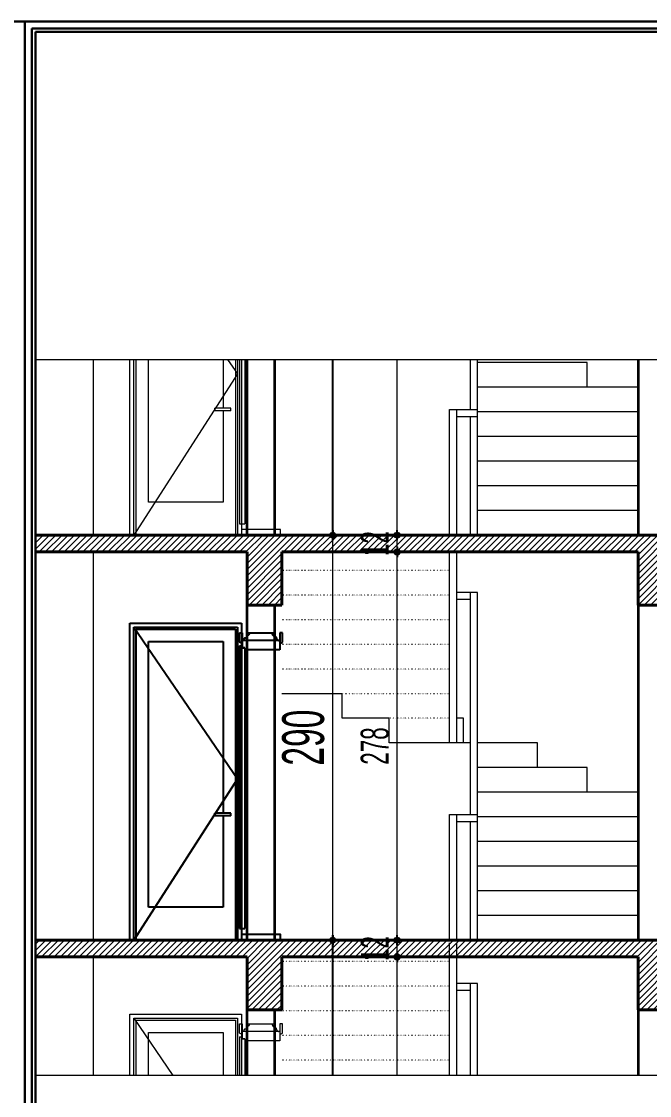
# Model space of a CAD drawing. Extents: x 386248 to 427517, y 4539405 to 4542296.
# Drawn here: x 420038 to 420938, y 4540757 to 4542296 of the extents above; entities that cross this region are included whole.
import ezdxf

# ---------------------------------------------------------------- set-up
doc = ezdxf.new("R2010")
doc.units = 0
doc.linetypes.add('ACAD_ISO07W100', pattern=[3.5, 0.5, -3])
doc.linetypes.add('DUZ', pattern=[0])
for name, color, linetype, lineweight in [('DIŞ 2', 167, 'Continuous', 25), ('DOGRAMA_', 233, 'Continuous', 20), ('DUVAR', 4, 'Continuous', 35), ('GOR1', 51, 'Continuous', 25), ('ince', 203, 'DUZ', 20), ('kapı', 233, 'Continuous', 25), ('kolon', 1, 'Continuous', 40), ('MERDIVEN', 161, 'Continuous', 15), ('OLCU10', 2, 'Continuous', 25), ('tarama kolon', 8, 'Continuous', 13), ('YAZILAR', 1, 'Continuous', 30)]:
    doc.layers.add(name, color=color, linetype=linetype, lineweight=lineweight)
doc.styles.add('T', font='ISOt.shx', dxfattribs={"width": 0.6})
doc.dimstyles.new('DOT2', dxfattribs={"dimtxt": 20, "dimasz": 0.7, "dimexe": 5, "dimexo": 5, "dimgap": 6, "dimtad": 1, "dimdec": 0, "dimdsep": 46, "dimtxsty": 'T', "dimblk1": 'SEL2', "dimblk2": 'SEL2', "dimsah": 1, "dimcen": 0, "dimse1": 1, "dimse2": 1, "dimclrd": 256, "dimclre": 256, "dimclrt": 256, "dimadec": 0, "dimazin": 0, "dimtfac": 1, "dimtdec": 0, "dimtix": 1, "dimtmove": 2, "dimatfit": 3, "dimldrblk": 'SEL2', "dimfxl": 1, "dimtolj": 1, "dimtzin": 0, "dimarcsym": 0})
pattern_1 = [(45, (-424698.7414, -4541777.0593), (-2.2450640303, 2.2450640303), [])]

# ---------------------------------------------------------------- blocks, each defined once
blk = doc.blocks.new('Door-Sight 04')
for p, q in [((20, 220), (100, 220)), ((20, -7), (20, 220)), ((22.94, 217.06), (97.06, 217.06)), ((22.94, -7), (22.94, 217.06)), ((24.41, 215.59), (95.59, 215.59)), ((24.41, -7), (24.41, 215.59)), ((95.59, 215.59), (95.59, -7)), ((97.06, 217.06), (97.06, -7)), ((100, 220), (100, -7)), ((33.24, 206.76), (86.76, 206.76)), ((33.24, 16.53), (33.24, 206.76)), ((86.76, 206.76), (86.76, 84)), ((92.26, 84), (80.76, 84)), ((80.76, 82), (80.76, 84)), ((92.26, 82), (80.76, 82)), ((86.76, 82), (86.76, 16.53)), ((92.26, 82), (92.26, 84)), ((86.76, 16.53), (33.24, 16.53)), ((100, -7), (20, -7))]:
    blk.add_line(p, q)
at = {"color": 8}
for p, q in [((22.94, 217.06), (97.06, 108.53)), ((97.06, 108.53), (22.94, -7))]:
    blk.add_line(p, q, dxfattribs=at)
blk = doc.blocks.new('Slice-Door1 20')
for p, q in [((-5.5, -6.5), (-5.5, 0)), ((-5.5, 0), (-3.5, 0)), ((-3.5, 0), (-3.5, -7.5)), ((25.5, 0), (23.5, 0)), ((23.5, 0), (23.5, -5.4)), ((25.5, -6.5), (25.5, 0)), ((-3.5, -7.5), (-5.5, -6.5)), ((23.5, -5.4), (-3.5, -5.4)), ((-3.5, -5.4), (-3.5, -10.87)), ((23.5, -5.4), (23.5, -10.68)), ((23.5, -5.4), (23.5, -12.02)), ((23.5, -7.5), (25.5, -6.5)), ((-5.5, -9.13), (-5.5, -211.76)), ((-5.5, -9.13), (-3.5, -9.13)), ((-1.5, -10.6), (-3.5, -10.6)), ((-1.5, -10.87), (-3.5, -10.87)), ((-1.5, -10.6), (-1.5, -211.76)), ((23.5, -12.02), (-1.5, -12.02)), ((-5.5, -211.76), (-1.5, -211.76))]:
    blk.add_line(p, q)
at = {"color": 4}
blk.add_line((0, 0), (20, 0), dxfattribs=at)
at = {"color": 8}
blk.add_lwpolyline([(24, -220), (24, -216), (-4, -216), (-4, -220)], dxfattribs=at)
for points in [[(1.68, 0, 0), (1.67, -0.03, 0), (1.66, -0.06, 0), (1.65, -0.09, 0), (1.65, -0.12, 0), (1.64, -0.15, 0), (1.63, -0.18, 0), (1.63, -0.21, 0), (1.62, -0.24, 0), (1.61, -0.27, 0), (1.6, -0.3, 0), (1.6, -0.33, 0), (1.59, -0.36, 0), (1.58, -0.39, 0), (1.57, -0.42, 0), (1.57, -0.44, 0), (1.56, -0.47, 0), (1.55, -0.5, 0), (1.54, -0.53, 0), (1.53, -0.56, 0), (1.52, -0.59, 0), (1.51, -0.62, 0), (1.51, -0.64, 0), (1.5, -0.67, 0), (1.49, -0.7, 0), (1.48, -0.73, 0), (1.47, -0.75, 0), (1.46, -0.78, 0), (1.45, -0.81, 0), (1.43, -0.83, 0), (1.42, -0.86, 0), (1.41, -0.89, 0), (1.4, -0.91, 0), (1.39, -0.94, 0), (1.38, -0.96, 0), (1.36, -0.99, 0), (1.35, -1.01, 0), (1.34, -1.04, 0), (1.32, -1.06, 0), (1.31, -1.09, 0), (1.29, -1.11, 0), (1.28, -1.13, 0), (1.26, -1.16, 0), (1.25, -1.18, 0), (1.23, -1.2, 0), (1.21, -1.22, 0), (1.2, -1.25, 0), (1.18, -1.27, 0), (1.16, -1.29, 0), (1.14, -1.31, 0), (1.12, -1.33, 0), (1.1, -1.35, 0), (1.08, -1.37, 0), (1.06, -1.39, 0), (1.04, -1.41, 0), (1.02, -1.42, 0), (1, -1.44, 0), (0.98, -1.46, 0), (0.95, -1.48, 0), (0.93, -1.49, 0), (0.91, -1.51, 0), (0.88, -1.52, 0), (0.86, -1.54, 0), (0.83, -1.56, 0), (0.81, -1.57, 0), (0.79, -1.59, 0), (0.76, -1.6, 0), (0.73, -1.62, 0), (0.71, -1.63, 0), (0.68, -1.65, 0), (0.66, -1.66, 0), (0.63, -1.68, 0), (0.61, -1.69, 0), (0.58, -1.71, 0), (0.56, -1.72, 0), (0.53, -1.74, 0), (0.51, -1.75, 0), (0.48, -1.77, 0), (0.46, -1.79, 0), (0.44, -1.8, 0), (0.41, -1.82, 0), (0.39, -1.84, 0), (0.37, -1.85, 0), (0.35, -1.87, 0), (0.32, -1.89, 0), (0.3, -1.91, 0), (0.28, -1.93, 0), (0.26, -1.94, 0), (0.24, -1.96, 0), (0.22, -1.99, 0), (0.21, -2.01, 0), (0.19, -2.03, 0), (0.17, -2.05, 0), (0.16, -2.07, 0), (0.14, -2.1, 0), (0.13, -2.12, 0), (0.11, -2.15, 0), (0.1, -2.17, 0), (0.09, -2.2, 0), (0.08, -2.22, 0), (0.07, -2.25, 0), (0.06, -2.28, 0), (0.05, -2.31, 0), (0.04, -2.33, 0), (0.03, -2.36, 0), (0.02, -2.39, 0), (0.01, -2.42, 0), (0, -2.45, 0), (-0.01, -2.48, 0), (-0.01, -2.51, 0), (-0.02, -2.54, 0), (-0.03, -2.57, 0), (-0.04, -2.6, 0), (-0.04, -2.63, 0), (-0.05, -2.66, 0), (-0.06, -2.69, 0), (-0.06, -2.72, 0), (-0.07, -2.75, 0), (-0.08, -2.78, 0), (-0.08, -2.8, 0), (-0.09, -2.83, 0), (-0.1, -2.86, 0), (-0.1, -2.89, 0), (-0.11, -2.92, 0), (-0.12, -2.95, 0), (-0.13, -2.98, 0), (-0.14, -3.01, 0), (-0.14, -3.03, 0), (-0.15, -3.06, 0), (-0.16, -3.09, 0), (-0.17, -3.11, 0), (-0.18, -3.14, 0), (-0.19, -3.16, 0), (-0.21, -3.19, 0), (-0.22, -3.21, 0), (-0.23, -3.23, 0), (-0.24, -3.26, 0), (-0.26, -3.28, 0), (-0.27, -3.3, 0), (-0.29, -3.32, 0), (-0.3, -3.34, 0), (-0.32, -3.36, 0), (-0.34, -3.38, 0), (-0.36, -3.4, 0), (-0.38, -3.41, 0), (-0.4, -3.43, 0), (-0.42, -3.44, 0), (-0.44, -3.46, 0), (-0.46, -3.47, 0), (-0.49, -3.48, 0), (-0.51, -3.5, 0), (-0.53, -3.51, 0), (-0.56, -3.52, 0), (-0.58, -3.53, 0), (-0.61, -3.54, 0), (-0.64, -3.55, 0), (-0.66, -3.56, 0), (-0.69, -3.57, 0), (-0.72, -3.58, 0), (-0.75, -3.58, 0), (-0.78, -3.59, 0), (-0.81, -3.6, 0), (-0.84, -3.6, 0), (-0.87, -3.61, 0), (-0.9, -3.62, 0), (-0.93, -3.62, 0), (-0.96, -3.63, 0), (-0.99, -3.64, 0), (-1.02, -3.64, 0), (-1.05, -3.65, 0), (-1.08, -3.65, 0), (-1.11, -3.66, 0), (-1.14, -3.66, 0), (-1.17, -3.67, 0), (-1.2, -3.67, 0), (-1.23, -3.68, 0), (-1.27, -3.68, 0), (-1.3, -3.69, 0), (-1.33, -3.69, 0), (-1.36, -3.7, 0), (-1.39, -3.7, 0), (-1.42, -3.71, 0), (-1.45, -3.71, 0), (-1.48, -3.72, 0), (-1.51, -3.73, 0), (-1.54, -3.73, 0), (-1.57, -3.74, 0), (-1.6, -3.75, 0), (-1.62, -3.76, 0), (-1.65, -3.76, 0), (-1.68, -3.77, 0), (-1.71, -3.78, 0), (-1.73, -3.79, 0), (-1.76, -3.8, 0), (-1.78, -3.81, 0), (-1.81, -3.82, 0), (-1.83, -3.83, 0), (-1.86, -3.84, 0), (-1.88, -3.86, 0), (-1.9, -3.87, 0), (-1.92, -3.88, 0), (-1.94, -3.9, 0), (-1.96, -3.92, 0), (-1.98, -3.93, 0), (-2, -3.95, 0), (-2.02, -3.97, 0), (-2.03, -3.98, 0), (-2.05, -4, 0), (-2.07, -4.02, 0), (-2.08, -4.04, 0), (-2.1, -4.06, 0), (-2.11, -4.08, 0), (-2.12, -4.11, 0), (-2.14, -4.13, 0), (-2.15, -4.15, 0), (-2.16, -4.17, 0), (-2.17, -4.2, 0), (-2.18, -4.22, 0), (-2.19, -4.25, 0), (-2.2, -4.27, 0), (-2.21, -4.3, 0), (-2.22, -4.33, 0), (-2.22, -4.35, 0), (-2.23, -4.38, 0), (-2.24, -4.41, 0), (-2.25, -4.43, 0), (-2.25, -4.46, 0), (-2.26, -4.49, 0), (-2.26, -4.52, 0), (-2.27, -4.55, 0), (-2.27, -4.58, 0), (-2.28, -4.61, 0), (-2.28, -4.64, 0), (-2.28, -4.67, 0), (-2.29, -4.7, 0), (-2.29, -4.74, 0), (-2.29, -4.77, 0), (-2.3, -4.8, 0), (-2.3, -4.83, 0), (-2.3, -4.86, 0), (-2.3, -4.9, 0), (-2.3, -4.93, 0), (-2.3, -4.96, 0), (-2.31, -4.99, 0), (-2.31, -5.03, 0), (-2.31, -5.06, 0), (-2.31, -5.09, 0), (-2.31, -5.13, 0), (-2.31, -5.16, 0), (-2.31, -5.2, 0), (-2.31, -5.23, 0), (-2.31, -5.26, 0), (-2.31, -5.3, 0), (-2.31, -5.33, 0), (-2.31, -5.37, 0), (-2.31, -5.4, 0)], [(17.78, 0, 0), (17.79, -0.03, 0), (17.8, -0.07, 0), (17.81, -0.1, 0), (17.82, -0.14, 0), (17.83, -0.17, 0), (17.85, -0.2, 0), (17.86, -0.24, 0), (17.87, -0.27, 0), (17.88, -0.31, 0), (17.89, -0.34, 0), (17.91, -0.37, 0), (17.92, -0.41, 0), (17.93, -0.44, 0), (17.94, -0.48, 0), (17.96, -0.51, 0), (17.97, -0.54, 0), (17.98, -0.57, 0), (17.99, -0.61, 0), (18.01, -0.64, 0), (18.02, -0.67, 0), (18.03, -0.71, 0), (18.05, -0.74, 0), (18.06, -0.77, 0), (18.07, -0.8, 0), (18.09, -0.83, 0), (18.1, -0.87, 0), (18.12, -0.9, 0), (18.13, -0.93, 0), (18.15, -0.96, 0), (18.16, -0.99, 0), (18.18, -1.02, 0), (18.19, -1.05, 0), (18.21, -1.08, 0), (18.23, -1.11, 0), (18.24, -1.14, 0), (18.26, -1.17, 0), (18.28, -1.2, 0), (18.3, -1.23, 0), (18.31, -1.26, 0), (18.33, -1.28, 0), (18.35, -1.31, 0), (18.37, -1.34, 0), (18.39, -1.37, 0), (18.41, -1.39, 0), (18.43, -1.42, 0), (18.45, -1.45, 0), (18.47, -1.47, 0), (18.49, -1.5, 0), (18.51, -1.52, 0), (18.53, -1.55, 0), (18.56, -1.57, 0), (18.58, -1.6, 0), (18.6, -1.62, 0), (18.63, -1.64, 0), (18.65, -1.67, 0), (18.67, -1.69, 0), (18.7, -1.71, 0), (18.72, -1.73, 0), (18.75, -1.75, 0), (18.78, -1.77, 0), (18.8, -1.79, 0), (18.83, -1.81, 0), (18.86, -1.83, 0), (18.89, -1.85, 0), (18.92, -1.87, 0), (18.94, -1.89, 0), (18.97, -1.9, 0), (19, -1.92, 0), (19.03, -1.94, 0), (19.06, -1.96, 0), (19.09, -1.97, 0), (19.13, -1.99, 0), (19.16, -2, 0), (19.19, -2.02, 0), (19.22, -2.04, 0), (19.25, -2.05, 0), (19.28, -2.07, 0), (19.31, -2.08, 0), (19.35, -2.1, 0), (19.38, -2.11, 0), (19.41, -2.13, 0), (19.44, -2.14, 0), (19.48, -2.16, 0), (19.51, -2.17, 0), (19.54, -2.19, 0), (19.57, -2.2, 0), (19.61, -2.22, 0), (19.64, -2.23, 0), (19.67, -2.24, 0), (19.7, -2.26, 0), (19.74, -2.27, 0), (19.77, -2.29, 0), (19.8, -2.3, 0), (19.83, -2.32, 0), (19.86, -2.33, 0), (19.9, -2.35, 0), (19.93, -2.36, 0), (19.96, -2.38, 0), (19.99, -2.4, 0), (20.02, -2.41, 0), (20.05, -2.43, 0), (20.08, -2.45, 0), (20.11, -2.46, 0), (20.14, -2.48, 0), (20.17, -2.5, 0), (20.2, -2.51, 0), (20.22, -2.53, 0), (20.25, -2.55, 0), (20.28, -2.57, 0), (20.31, -2.59, 0), (20.33, -2.61, 0), (20.36, -2.63, 0), (20.39, -2.65, 0), (20.41, -2.67, 0), (20.44, -2.69, 0), (20.46, -2.71, 0), (20.48, -2.73, 0), (20.51, -2.76, 0), (20.53, -2.78, 0), (20.55, -2.8, 0), (20.57, -2.83, 0), (20.59, -2.85, 0), (20.61, -2.88, 0), (20.63, -2.91, 0), (20.65, -2.93, 0), (20.66, -2.96, 0), (20.68, -2.99, 0), (20.7, -3.02, 0), (20.71, -3.04, 0), (20.73, -3.07, 0), (20.74, -3.1, 0), (20.76, -3.13, 0), (20.77, -3.16, 0), (20.79, -3.19, 0), (20.8, -3.23, 0), (20.81, -3.26, 0), (20.83, -3.29, 0), (20.84, -3.32, 0), (20.85, -3.35, 0), (20.86, -3.39, 0), (20.87, -3.42, 0), (20.88, -3.45, 0), (20.9, -3.48, 0), (20.91, -3.52, 0), (20.92, -3.55, 0), (20.93, -3.58, 0), (20.94, -3.62, 0), (20.95, -3.65, 0), (20.96, -3.68, 0), (20.97, -3.72, 0), (20.98, -3.75, 0), (20.99, -3.79, 0), (21, -3.82, 0), (21.01, -3.85, 0), (21.02, -3.89, 0), (21.04, -3.92, 0), (21.05, -3.95, 0), (21.06, -3.98, 0), (21.07, -4.02, 0), (21.08, -4.05, 0), (21.1, -4.08, 0), (21.11, -4.11, 0), (21.12, -4.15, 0), (21.14, -4.18, 0), (21.15, -4.21, 0), (21.16, -4.24, 0), (21.18, -4.27, 0), (21.19, -4.3, 0), (21.21, -4.33, 0), (21.23, -4.36, 0), (21.24, -4.38, 0), (21.26, -4.41, 0), (21.28, -4.44, 0), (21.3, -4.47, 0), (21.32, -4.49, 0), (21.34, -4.52, 0), (21.36, -4.55, 0), (21.38, -4.57, 0), (21.4, -4.6, 0), (21.42, -4.62, 0), (21.44, -4.64, 0), (21.47, -4.67, 0), (21.49, -4.69, 0), (21.52, -4.71, 0), (21.54, -4.74, 0), (21.56, -4.76, 0), (21.59, -4.78, 0), (21.62, -4.8, 0), (21.64, -4.82, 0), (21.67, -4.84, 0), (21.69, -4.86, 0), (21.72, -4.88, 0), (21.75, -4.9, 0), (21.78, -4.92, 0), (21.81, -4.94, 0), (21.83, -4.96, 0), (21.86, -4.98, 0), (21.89, -5, 0), (21.92, -5.01, 0), (21.95, -5.03, 0), (21.98, -5.05, 0), (22.01, -5.07, 0), (22.04, -5.08, 0), (22.07, -5.1, 0), (22.11, -5.12, 0), (22.14, -5.13, 0), (22.17, -5.15, 0), (22.2, -5.17, 0), (22.23, -5.18, 0), (22.26, -5.2, 0), (22.3, -5.22, 0), (22.33, -5.23, 0), (22.36, -5.25, 0), (22.39, -5.26, 0), (22.43, -5.28, 0), (22.46, -5.29, 0), (22.49, -5.31, 0), (22.52, -5.32, 0), (22.56, -5.34, 0), (22.59, -5.36, 0), (22.62, -5.37, 0), (22.66, -5.39, 0), (22.69, -5.4, 0)]]:
    blk.add_polyline3d(points, dxfattribs=at)
blk = doc.blocks.new('G$C36CED0A6')
at = {"layer": 'MERDIVEN', "ltscale": 20}
for p, q in [((120.08, 141.2), (120.08, 278)), ((125.08, 278), (125.08, 141.2)), ((140.08, 248.85), (125.08, 248.85)), ((135.08, 90.05), (135.08, 248.85)), ((140.08, 0), (140.08, 248.85)), ((135.08, 243.85), (125.08, 243.85)), ((43.23, 176.5), (0, 176.5)), ((43.23, 158.85), (43.23, 176.5)), ((76.97, 158.85), (43.23, 158.85)), ((76.97, 141.2), (76.97, 158.85)), ((130.08, 158.85), (125.08, 158.85)), ((130.08, 141.2), (130.08, 158.85)), ((135.08, 141.2), (76.97, 141.2)), ((183.2, 141.2), (140.08, 141.2)), ((183.2, 123.55), (183.2, 141.2)), ((218.78, 123.55), (140.08, 123.55)), ((218.78, 105.9), (218.78, 123.55)), ((255.08, 105.9), (140.08, 105.9)), ((120.08, 0), (120.08, 90.05)), ((120.08, 90.05), (125.08, 90.05)), ((120.08, 0), (120.08, 90.05)), ((120.08, 90.05), (125.08, 90.05)), ((120.08, 0), (120.08, 90.05)), ((120.08, 90.05), (125.08, 90.05)), ((120.08, 0), (120.08, 90.05)), ((120.08, 90.05), (125.08, 90.05)), ((125.08, 90.05), (125.08, 0)), ((125.08, 90.05), (125.08, 0)), ((125.08, 90.05), (125.08, 0)), ((125.08, 90.05), (125.08, 0)), ((125.08, 90.05), (140.08, 90.05)), ((125.08, 85.05), (140.08, 85.05)), ((135.08, 0), (135.08, 85.05)), ((255.08, 88.25), (140.08, 88.25)), ((255.08, 70.6), (140.08, 70.6)), ((255.08, 52.95), (140.08, 52.95)), ((255.08, 35.3), (140.08, 35.3)), ((255.08, 17.65), (140.08, 17.65))]:
    blk.add_line(p, q, dxfattribs=at)
at = {"layer": 'MERDIVEN', "linetype": 'ACAD_ISO07W100', "ltscale": 0.3}
for p, q in [((120.08, 264.75), (0.1, 264.75)), ((120.08, 247.1), (0, 247.1)), ((120.08, 229.45), (0, 229.45)), ((120.08, 211.8), (0, 211.8)), ((120.08, 194.15), (0, 194.15)), ((120.08, 176.5), (43.23, 176.5)), ((120.08, 158.85), (76.97, 158.85))]:
    blk.add_line(p, q, dxfattribs=at)
blk = doc.blocks.new('SEL2')
at = {"layer": 'OLCU10'}
for p, q in [((5.25, 0), (-5.25, 0)), ((0, 5.25), (0, -3.95))]:
    blk.add_line(p, q, dxfattribs=at)
blk.add_circle((0, 0), 2.75, dxfattribs=at)
blk = doc.blocks.new('*D3994')
at = {"layer": 'Defpoints', "color": 0}
for p in [(212.9, 386.81), (261.53, 386.81), (252.33, 96.81)]:
    blk.add_point(p, dxfattribs=at)
at = {"layer": 'DIŞ 2', "lineweight": -2}
blk.add_line((212.9, 97.51), (212.9, 386.11), dxfattribs=at)
at = {"layer": 'DIŞ 2', "linetype": 'ByBlock', "lineweight": -2, "xscale": 0.7, "yscale": 0.7, "zscale": 0.7}
for p, rotation in [((212.9, 386.81), 90), ((212.9, 96.81), 270)]:
    blk.add_blockref('SEL2', p, dxfattribs=dict(at, rotation=rotation))
at = {"layer": 'DIŞ 2', "insert": (191.9, 241.81), "char_height": 30, "attachment_point": 5, "rotation": 90, "style": 'T'}
blk.add_mtext('\\A1;290', dxfattribs=at)
blk = doc.blocks.new('*D3995')
at = {"layer": 'Defpoints', "color": 0}
for p in [(259.07, 96.81), (271.7, 96.81), (268.09, 84.81)]:
    blk.add_point(p, dxfattribs=at)
at = {"layer": 'DOGRAMA_', "lineweight": -2}
for p, q in [((259.07, 97.51), (259.07, 98.21)), ((259.07, 84.81), (259.07, 96.81)), ((259.07, 84.11), (259.07, 83.41))]:
    blk.add_line(p, q, dxfattribs=at)
at = {"layer": 'DOGRAMA_', "linetype": 'ByBlock', "lineweight": -2, "xscale": 0.7, "yscale": 0.7, "zscale": 0.7}
for p, rotation in [((259.07, 96.81), 270), ((259.07, 84.81), 90)]:
    blk.add_blockref('SEL2', p, dxfattribs=dict(at, rotation=rotation))
at = {"layer": 'DOGRAMA_', "insert": (243.07, 90.81), "char_height": 20, "attachment_point": 5, "rotation": 90, "style": 'T'}
blk.add_mtext('\\A1;12', dxfattribs=at)
blk = doc.blocks.new('*D3996')
at = {"layer": 'Defpoints', "color": 0}
for p in [(259.07, 374.81), (271.7, 374.81), (271.7, 96.81)]:
    blk.add_point(p, dxfattribs=at)
at = {"layer": 'DOGRAMA_', "lineweight": -2}
blk.add_line((259.07, 97.51), (259.07, 374.11), dxfattribs=at)
at = {"layer": 'DOGRAMA_', "linetype": 'ByBlock', "lineweight": -2, "xscale": 0.7, "yscale": 0.7, "zscale": 0.7}
for p, rotation in [((259.07, 374.81), 90), ((259.07, 96.81), 270)]:
    blk.add_blockref('SEL2', p, dxfattribs=dict(at, rotation=rotation))
at = {"layer": 'DOGRAMA_', "insert": (243.07, 235.81), "char_height": 20, "attachment_point": 5, "rotation": 90, "style": 'T'}
blk.add_mtext('\\A1;278', dxfattribs=at)
blk = doc.blocks.new('*D3997')
at = {"layer": 'Defpoints', "color": 0}
for p in [(259.07, 386.81), (274.07, 386.81), (271.7, 374.81)]:
    blk.add_point(p, dxfattribs=at)
at = {"layer": 'DOGRAMA_', "lineweight": -2}
for p, q in [((259.07, 387.51), (259.07, 388.21)), ((259.07, 374.81), (259.07, 386.81)), ((259.07, 374.11), (259.07, 373.41))]:
    blk.add_line(p, q, dxfattribs=at)
at = {"layer": 'DOGRAMA_', "linetype": 'ByBlock', "lineweight": -2, "xscale": 0.7, "yscale": 0.7, "zscale": 0.7}
for p, rotation in [((259.07, 386.81), 270), ((259.07, 374.81), 90)]:
    blk.add_blockref('SEL2', p, dxfattribs=dict(at, rotation=rotation))
at = {"layer": 'DOGRAMA_', "insert": (243.07, 380.81), "char_height": 20, "attachment_point": 5, "rotation": 90, "style": 'T'}
blk.add_mtext('\\A1;12', dxfattribs=at)
blk = doc.blocks.new('G$C6948EAD6')
at = {"layer": 'tarama kolon'}
h = blk.add_hatch(dxfattribs=at)
h.set_pattern_fill('ANSI31', color=256)
h.set_pattern_definition(pattern_1)
h.paths.add_polyline_path([(456.53, 374.81), (636.53, 374.81), (636.53, 336.81), (641.53, 336.81), (661.53, 336.81), (661.53, 374.81), (771.53, 374.81), (812.33, 374.81), (812.33, 386.81), (771.53, 386.81), (758.12, 386.81), (755.18, 386.81), (753.71, 386.81), (682.54, 386.81), (681.07, 386.81), (678.12, 386.81), (665.53, 386.81), (661.53, 386.81), (641.53, 386.81), (637.53, 386.81), (636.53, 386.81), (635.92, 386.81), (615.92, 386.81), (545.92, 386.81), (475.92, 386.81), (456.53, 386.81), (455.92, 386.81), (431.53, 386.81), (316.53, 386.81), (311.53, 386.81), (301.53, 386.81), (296.53, 386.81), (262.75, 386.81), (261, 386.81, -0.414214), (259.07, 384.88, -0.414214), (257.15, 386.81), (256.31, 386.81), (216.58, 386.81), (214.83, 386.81, -0.414214), (212.9, 384.88, -0.414214), (210.98, 386.81), (210.14, 386.81), (176.53, 386.81), (175.53, 386.81), (171.53, 386.81), (151.53, 386.81), (147.64, 386.81), (144.7, 386.81), (143.22, 386.81), (72.05, 386.81), (70.58, 386.81), (67.64, 386.81), (41.53, 386.81), (0, 386.81), (0, 374.81), (41.53, 374.81), (151.53, 374.81), (151.53, 336.81), (171.53, 336.81), (176.53, 336.81), (176.53, 343.91), (176.53, 361.56), (176.53, 374.81), (296.53, 374.81), (301.53, 374.81), (431.53, 374.81), (431.53, 336.81), (455.92, 336.81), (456.53, 336.81)])
h.paths.add_polyline_path([(223.07, 367.24), (223.07, 394.38), (263.07, 394.38), (263.07, 367.24)], flags=9)
h.paths.add_polyline_path([(812.33, 96.81), (771.53, 96.81), (758.12, 96.81), (755.18, 96.81), (753.71, 96.81), (682.54, 96.81), (681.07, 96.81), (678.12, 96.81), (665.53, 96.81), (661.53, 96.81), (641.53, 96.81), (637.53, 96.81), (636.53, 96.81), (635.92, 96.81), (615.92, 96.81), (545.92, 96.81), (475.92, 96.81), (456.53, 96.81), (455.92, 96.81), (431.53, 96.81), (316.53, 96.81), (311.53, 96.81), (301.53, 96.81), (296.53, 96.81), (215.67, 96.81), (214.83, 96.81, -0.414214), (212.9, 94.88), (212.9, 93.13), (212.9, 84.81), (255.4, 84.81), (257.15, 84.81, -0.414214), (259.07, 86.73, -0.414214), (261, 84.81), (261.84, 84.81), (296.53, 84.81), (301.53, 84.81), (431.53, 84.81), (431.53, 46.81), (455.92, 46.81), (455.92, 56.81), (456.53, 56.81), (456.53, 84.81), (636.53, 84.81), (636.53, 46.81), (641.53, 46.81), (661.53, 46.81), (661.53, 84.81), (771.53, 84.81), (812.33, 84.81)])
h.paths.add_polyline_path([(223.07, 77.24), (223.07, 104.38), (263.07, 104.38), (263.07, 77.24)], flags=9)
h = blk.add_hatch(dxfattribs=at)
h.set_pattern_fill('ANSI31', color=256)
h.set_pattern_definition(pattern_1)
h.paths.add_polyline_path([(0, 96.81), (0, 84.81), (41.53, 84.81), (151.53, 84.81), (151.53, 46.81), (171.53, 46.81), (176.53, 46.81), (176.53, 63.91), (176.53, 81.56), (176.53, 84.81), (212.9, 84.81), (212.9, 93.13), (212.9, 94.88, -0.414214), (210.98, 96.81), (209.23, 96.81), (176.53, 96.81), (175.53, 96.81), (171.53, 96.81), (151.53, 96.81), (147.64, 96.81), (144.7, 96.81), (143.22, 96.81), (72.05, 96.81), (70.58, 96.81), (67.64, 96.81), (41.53, 96.81)])
for p, q in [((67.64, 386.81), (67.64, 512.67)), ((70.58, 386.81), (70.58, 512.67)), ((72.05, 386.81), (72.05, 512.67)), ((80.87, 410.34), (80.87, 512.67)), ((134.4, 512.67), (134.4, 477.81)), ((143.22, 512.67), (143.22, 386.81)), ((144.7, 512.67), (144.7, 386.81)), ((146.03, 512.67), (146.03, 395.04)), ((147.64, 512.67), (147.64, 386.81)), ((150.03, 512.67), (150.03, 395.04)), ((139.89, 477.81), (128.4, 477.81)), ((128.4, 475.81), (128.4, 477.81)), ((139.89, 475.81), (139.89, 477.81)), ((139.89, 475.81), (128.4, 475.81)), ((134.4, 475.81), (134.4, 410.34)), ((134.4, 410.34), (80.87, 410.34)), ((146.03, 395.04), (150.03, 395.04)), ((147.64, 386.81), (67.64, 386.81)), ((67.64, 43.81), (147.64, 43.81)), ((67.64, 0), (67.64, 43.81)), ((70.58, 40.87), (144.7, 40.87)), ((70.58, 0), (70.58, 40.87)), ((72.05, 39.4), (143.22, 39.4)), ((72.05, 0), (72.05, 39.4)), ((143.22, 39.4), (143.22, 0)), ((144.7, 40.87), (144.7, 0)), ((147.64, 43.81), (147.64, 0)), ((146.03, 30.31), (146.03, 36.81)), ((146.03, 36.81), (148.03, 36.81)), ((148.03, 36.81), (148.03, 29.31)), ((175.03, 31.41), (148.03, 31.41)), ((148.03, 31.41), (148.03, 25.94)), ((177.03, 36.81), (175.03, 36.81)), ((175.03, 36.81), (175.03, 31.41)), ((175.03, 31.41), (175.03, 26.13)), ((175.03, 31.41), (175.03, 24.79)), ((177.03, 30.31), (177.03, 36.81)), ((80.87, 30.57), (134.4, 30.57)), ((80.87, 0), (80.87, 30.57)), ((134.4, 30.57), (134.4, 0)), ((148.03, 29.31), (146.03, 30.31)), ((146.03, 27.68), (146.03, 0)), ((146.03, 27.68), (148.03, 27.68)), ((150.03, 26.21), (148.03, 26.21)), ((150.03, 25.94), (148.03, 25.94)), ((150.03, 26.21), (150.03, 0)), ((175.03, 24.79), (150.03, 24.79)), ((175.03, 29.31), (177.03, 30.31))]:
    blk.add_line(p, q)
at = {"color": 8}
for p, q in [((137.64, 512.67), (144.7, 502.34)), ((144.7, 502.34), (70.58, 386.81)), ((70.58, 40.87), (98.49, 0))]:
    blk.add_line(p, q, dxfattribs=at)
at = {"color": 4}
blk.add_line((151.53, 36.81), (171.53, 36.81), dxfattribs=at)
at = {"color": 8}
blk.add_lwpolyline([(175.53, 386.81), (175.53, 390.81), (147.53, 390.81), (147.53, 386.81)], dxfattribs=at)
for points in [[(153.2, 36.81, 0), (153.2, 36.78, 0), (153.19, 36.75, 0), (153.18, 36.72, 0), (153.18, 36.69, 0), (153.17, 36.66, 0), (153.16, 36.63, 0), (153.16, 36.6, 0), (153.15, 36.57, 0), (153.14, 36.54, 0), (153.13, 36.51, 0), (153.13, 36.48, 0), (153.12, 36.45, 0), (153.11, 36.42, 0), (153.1, 36.39, 0), (153.09, 36.36, 0), (153.09, 36.33, 0), (153.08, 36.31, 0), (153.07, 36.28, 0), (153.06, 36.25, 0), (153.05, 36.22, 0), (153.04, 36.19, 0), (153.03, 36.16, 0), (153.02, 36.14, 0), (153.02, 36.11, 0), (153.01, 36.08, 0), (153, 36.05, 0), (152.98, 36.03, 0), (152.97, 36, 0), (152.96, 35.97, 0), (152.95, 35.95, 0), (152.94, 35.92, 0), (152.93, 35.89, 0), (152.92, 35.87, 0), (152.9, 35.84, 0), (152.89, 35.82, 0), (152.88, 35.79, 0), (152.86, 35.77, 0), (152.85, 35.74, 0), (152.84, 35.72, 0), (152.82, 35.7, 0), (152.81, 35.67, 0), (152.79, 35.65, 0), (152.78, 35.63, 0), (152.76, 35.6, 0), (152.74, 35.58, 0), (152.73, 35.56, 0), (152.71, 35.54, 0), (152.69, 35.52, 0), (152.67, 35.5, 0), (152.65, 35.48, 0), (152.63, 35.46, 0), (152.61, 35.44, 0), (152.59, 35.42, 0), (152.57, 35.4, 0), (152.55, 35.38, 0), (152.53, 35.37, 0), (152.51, 35.35, 0), (152.48, 35.33, 0), (152.46, 35.31, 0), (152.44, 35.3, 0), (152.41, 35.28, 0), (152.39, 35.27, 0), (152.36, 35.25, 0), (152.34, 35.24, 0), (152.31, 35.22, 0), (152.29, 35.21, 0), (152.26, 35.19, 0), (152.24, 35.18, 0), (152.21, 35.16, 0), (152.19, 35.15, 0), (152.16, 35.13, 0), (152.14, 35.12, 0), (152.11, 35.1, 0), (152.09, 35.08, 0), (152.06, 35.07, 0), (152.04, 35.05, 0), (152.01, 35.04, 0), (151.99, 35.02, 0), (151.97, 35.01, 0), (151.94, 34.99, 0), (151.92, 34.97, 0), (151.9, 34.95, 0), (151.87, 34.94, 0), (151.85, 34.92, 0), (151.83, 34.9, 0), (151.81, 34.88, 0), (151.79, 34.86, 0), (151.77, 34.84, 0), (151.75, 34.82, 0), (151.74, 34.8, 0), (151.72, 34.78, 0), (151.7, 34.76, 0), (151.69, 34.73, 0), (151.67, 34.71, 0), (151.66, 34.69, 0), (151.64, 34.66, 0), (151.63, 34.64, 0), (151.62, 34.61, 0), (151.61, 34.58, 0), (151.59, 34.56, 0), (151.58, 34.53, 0), (151.57, 34.5, 0), (151.56, 34.47, 0), (151.56, 34.45, 0), (151.55, 34.42, 0), (151.54, 34.39, 0), (151.53, 34.36, 0), (151.52, 34.33, 0), (151.51, 34.3, 0), (151.51, 34.27, 0), (151.5, 34.24, 0), (151.49, 34.21, 0), (151.49, 34.18, 0), (151.48, 34.15, 0), (151.47, 34.12, 0), (151.47, 34.09, 0), (151.46, 34.06, 0), (151.45, 34.03, 0), (151.45, 34, 0), (151.44, 33.97, 0), (151.43, 33.94, 0), (151.42, 33.91, 0), (151.42, 33.89, 0), (151.41, 33.86, 0), (151.4, 33.83, 0), (151.39, 33.8, 0), (151.38, 33.77, 0), (151.38, 33.75, 0), (151.37, 33.72, 0), (151.36, 33.69, 0), (151.35, 33.67, 0), (151.33, 33.64, 0), (151.32, 33.62, 0), (151.31, 33.6, 0), (151.3, 33.57, 0), (151.29, 33.55, 0), (151.27, 33.53, 0), (151.26, 33.51, 0), (151.24, 33.49, 0), (151.22, 33.47, 0), (151.21, 33.45, 0), (151.19, 33.43, 0), (151.17, 33.41, 0), (151.15, 33.39, 0), (151.13, 33.38, 0), (151.11, 33.36, 0), (151.09, 33.35, 0), (151.07, 33.34, 0), (151.04, 33.32, 0), (151.02, 33.31, 0), (150.99, 33.3, 0), (150.97, 33.29, 0), (150.94, 33.28, 0), (150.92, 33.27, 0), (150.89, 33.26, 0), (150.86, 33.25, 0), (150.84, 33.24, 0), (150.81, 33.23, 0), (150.78, 33.22, 0), (150.75, 33.22, 0), (150.72, 33.21, 0), (150.69, 33.2, 0), (150.66, 33.2, 0), (150.63, 33.19, 0), (150.6, 33.18, 0), (150.57, 33.18, 0), (150.54, 33.17, 0), (150.51, 33.17, 0), (150.48, 33.16, 0), (150.45, 33.16, 0), (150.42, 33.15, 0), (150.39, 33.15, 0), (150.36, 33.14, 0), (150.33, 33.14, 0), (150.29, 33.13, 0), (150.26, 33.13, 0), (150.23, 33.12, 0), (150.2, 33.12, 0), (150.17, 33.11, 0), (150.14, 33.1, 0), (150.11, 33.1, 0), (150.08, 33.09, 0), (150.05, 33.09, 0), (150.02, 33.08, 0), (149.99, 33.07, 0), (149.96, 33.07, 0), (149.93, 33.06, 0), (149.91, 33.05, 0), (149.88, 33.04, 0), (149.85, 33.04, 0), (149.82, 33.03, 0), (149.8, 33.02, 0), (149.77, 33.01, 0), (149.75, 33, 0), (149.72, 32.99, 0), (149.7, 32.97, 0), (149.67, 32.96, 0), (149.65, 32.95, 0), (149.63, 32.94, 0), (149.61, 32.92, 0), (149.59, 32.91, 0), (149.57, 32.89, 0), (149.55, 32.88, 0), (149.53, 32.86, 0), (149.51, 32.84, 0), (149.49, 32.82, 0), (149.48, 32.8, 0), (149.46, 32.79, 0), (149.45, 32.77, 0), (149.43, 32.74, 0), (149.42, 32.72, 0), (149.41, 32.7, 0), (149.39, 32.68, 0), (149.38, 32.66, 0), (149.37, 32.63, 0), (149.36, 32.61, 0), (149.35, 32.58, 0), (149.34, 32.56, 0), (149.33, 32.53, 0), (149.32, 32.51, 0), (149.31, 32.48, 0), (149.3, 32.45, 0), (149.3, 32.43, 0), (149.29, 32.4, 0), (149.28, 32.37, 0), (149.28, 32.34, 0), (149.27, 32.31, 0), (149.27, 32.29, 0), (149.26, 32.26, 0), (149.26, 32.23, 0), (149.25, 32.2, 0), (149.25, 32.17, 0), (149.25, 32.13, 0), (149.24, 32.1, 0), (149.24, 32.07, 0), (149.24, 32.04, 0), (149.23, 32.01, 0), (149.23, 31.98, 0), (149.23, 31.94, 0), (149.23, 31.91, 0), (149.23, 31.88, 0), (149.22, 31.85, 0), (149.22, 31.81, 0), (149.22, 31.78, 0), (149.22, 31.75, 0), (149.22, 31.71, 0), (149.22, 31.68, 0), (149.22, 31.64, 0), (149.22, 31.61, 0), (149.22, 31.58, 0), (149.22, 31.54, 0), (149.22, 31.51, 0), (149.22, 31.47, 0), (149.22, 31.44, 0), (149.22, 31.41, 0)], [(169.3, 36.81, 0), (169.32, 36.77, 0), (169.33, 36.74, 0), (169.34, 36.7, 0), (169.35, 36.67, 0), (169.36, 36.64, 0), (169.37, 36.6, 0), (169.39, 36.57, 0), (169.4, 36.53, 0), (169.41, 36.5, 0), (169.42, 36.47, 0), (169.43, 36.43, 0), (169.45, 36.4, 0), (169.46, 36.37, 0), (169.47, 36.33, 0), (169.48, 36.3, 0), (169.5, 36.27, 0), (169.51, 36.23, 0), (169.52, 36.2, 0), (169.54, 36.17, 0), (169.55, 36.13, 0), (169.56, 36.1, 0), (169.58, 36.07, 0), (169.59, 36.04, 0), (169.6, 36, 0), (169.62, 35.97, 0), (169.63, 35.94, 0), (169.65, 35.91, 0), (169.66, 35.88, 0), (169.68, 35.85, 0), (169.69, 35.82, 0), (169.71, 35.79, 0), (169.72, 35.76, 0), (169.74, 35.73, 0), (169.76, 35.7, 0), (169.77, 35.67, 0), (169.79, 35.64, 0), (169.81, 35.61, 0), (169.82, 35.58, 0), (169.84, 35.55, 0), (169.86, 35.52, 0), (169.88, 35.49, 0), (169.9, 35.47, 0), (169.92, 35.44, 0), (169.94, 35.41, 0), (169.96, 35.39, 0), (169.98, 35.36, 0), (170, 35.33, 0), (170.02, 35.31, 0), (170.04, 35.28, 0), (170.06, 35.26, 0), (170.08, 35.23, 0), (170.11, 35.21, 0), (170.13, 35.19, 0), (170.15, 35.16, 0), (170.18, 35.14, 0), (170.2, 35.12, 0), (170.23, 35.1, 0), (170.25, 35.08, 0), (170.28, 35.06, 0), (170.31, 35.03, 0), (170.33, 35.01, 0), (170.36, 35, 0), (170.39, 34.98, 0), (170.42, 34.96, 0), (170.44, 34.94, 0), (170.47, 34.92, 0), (170.5, 34.9, 0), (170.53, 34.89, 0), (170.56, 34.87, 0), (170.59, 34.85, 0), (170.62, 34.83, 0), (170.65, 34.82, 0), (170.69, 34.8, 0), (170.72, 34.79, 0), (170.75, 34.77, 0), (170.78, 34.75, 0), (170.81, 34.74, 0), (170.84, 34.72, 0), (170.88, 34.71, 0), (170.91, 34.69, 0), (170.94, 34.68, 0), (170.97, 34.66, 0), (171.01, 34.65, 0), (171.04, 34.64, 0), (171.07, 34.62, 0), (171.1, 34.61, 0), (171.14, 34.59, 0), (171.17, 34.58, 0), (171.2, 34.56, 0), (171.23, 34.55, 0), (171.26, 34.53, 0), (171.3, 34.52, 0), (171.33, 34.5, 0), (171.36, 34.49, 0), (171.39, 34.47, 0), (171.42, 34.46, 0), (171.46, 34.44, 0), (171.49, 34.43, 0), (171.52, 34.41, 0), (171.55, 34.39, 0), (171.58, 34.38, 0), (171.61, 34.36, 0), (171.64, 34.34, 0), (171.67, 34.33, 0), (171.7, 34.31, 0), (171.73, 34.29, 0), (171.75, 34.27, 0), (171.78, 34.26, 0), (171.81, 34.24, 0), (171.84, 34.22, 0), (171.86, 34.2, 0), (171.89, 34.18, 0), (171.91, 34.16, 0), (171.94, 34.14, 0), (171.96, 34.12, 0), (171.99, 34.09, 0), (172.01, 34.07, 0), (172.03, 34.05, 0), (172.06, 34.03, 0), (172.08, 34, 0), (172.1, 33.98, 0), (172.12, 33.95, 0), (172.14, 33.93, 0), (172.16, 33.9, 0), (172.18, 33.88, 0), (172.19, 33.85, 0), (172.21, 33.82, 0), (172.23, 33.79, 0), (172.24, 33.76, 0), (172.26, 33.73, 0), (172.27, 33.7, 0), (172.29, 33.67, 0), (172.3, 33.64, 0), (172.32, 33.61, 0), (172.33, 33.58, 0), (172.34, 33.55, 0), (172.35, 33.52, 0), (172.37, 33.49, 0), (172.38, 33.45, 0), (172.39, 33.42, 0), (172.4, 33.39, 0), (172.41, 33.36, 0), (172.42, 33.32, 0), (172.44, 33.29, 0), (172.45, 33.26, 0), (172.46, 33.22, 0), (172.47, 33.19, 0), (172.48, 33.16, 0), (172.49, 33.12, 0), (172.5, 33.09, 0), (172.51, 33.05, 0), (172.52, 33.02, 0), (172.53, 32.99, 0), (172.54, 32.95, 0), (172.55, 32.92, 0), (172.56, 32.89, 0), (172.58, 32.86, 0), (172.59, 32.82, 0), (172.6, 32.79, 0), (172.61, 32.76, 0), (172.62, 32.73, 0), (172.64, 32.69, 0), (172.65, 32.66, 0), (172.66, 32.63, 0), (172.68, 32.6, 0), (172.69, 32.57, 0), (172.71, 32.54, 0), (172.72, 32.51, 0), (172.74, 32.48, 0), (172.76, 32.45, 0), (172.77, 32.42, 0), (172.79, 32.39, 0), (172.81, 32.37, 0), (172.83, 32.34, 0), (172.85, 32.31, 0), (172.87, 32.29, 0), (172.89, 32.26, 0), (172.91, 32.24, 0), (172.93, 32.21, 0), (172.95, 32.19, 0), (172.97, 32.16, 0), (173, 32.14, 0), (173.02, 32.12, 0), (173.04, 32.09, 0), (173.07, 32.07, 0), (173.09, 32.05, 0), (173.12, 32.03, 0), (173.14, 32.01, 0), (173.17, 31.99, 0), (173.2, 31.97, 0), (173.22, 31.95, 0), (173.25, 31.93, 0), (173.28, 31.91, 0), (173.31, 31.89, 0), (173.34, 31.87, 0), (173.36, 31.85, 0), (173.39, 31.83, 0), (173.42, 31.81, 0), (173.45, 31.79, 0), (173.48, 31.78, 0), (173.51, 31.76, 0), (173.54, 31.74, 0), (173.57, 31.72, 0), (173.6, 31.71, 0), (173.63, 31.69, 0), (173.67, 31.67, 0), (173.7, 31.66, 0), (173.73, 31.64, 0), (173.76, 31.62, 0), (173.79, 31.61, 0), (173.83, 31.59, 0), (173.86, 31.58, 0), (173.89, 31.56, 0), (173.92, 31.54, 0), (173.95, 31.53, 0), (173.99, 31.51, 0), (174.02, 31.5, 0), (174.05, 31.48, 0), (174.09, 31.47, 0), (174.12, 31.45, 0), (174.15, 31.44, 0), (174.19, 31.42, 0), (174.22, 31.41, 0)]]:
    blk.add_polyline3d(points, dxfattribs=at)
at = {"layer": 'DIŞ 2'}
for p, q in [((212.9, 387.51), (212.9, 512.67)), ((212.9, 0), (212.9, 96.11))]:
    blk.add_line(p, q, dxfattribs=at)
at = {"layer": 'DOGRAMA_'}
for p, q in [((259.07, 387.51), (259.07, 512.67)), ((259.07, 0), (259.07, 84.11))]:
    blk.add_line(p, q, dxfattribs=at)
at = {"layer": 'DUVAR'}
for p, q in [((151.53, 386.81), (151.53, 512.67)), ((171.53, 386.81), (171.53, 512.67)), ((431.53, 512.67), (431.53, 386.81)), ((151.53, 96.81), (151.53, 336.81)), ((171.53, 96.81), (171.53, 336.81)), ((431.53, 336.81), (431.53, 96.81)), ((151.53, 0), (151.53, 46.81)), ((171.53, 0), (171.53, 46.81)), ((431.53, 46.81), (431.53, 0))]:
    blk.add_line(p, q, dxfattribs=at)
at = {"layer": 'ince', "color": 251}
for p, q in [((41.53, 386.81), (41.53, 512.67)), ((41.53, 96.81), (41.53, 374.81)), ((41.53, 0), (41.53, 84.81))]:
    blk.add_line(p, q, dxfattribs=at)
at = {"layer": 'kolon', "linetype": 'ByBlock'}
for p, q in [((0, 386.81), (176.53, 386.81)), ((176.53, 386.81), (151.53, 386.81)), ((431.53, 386.81), (176.53, 386.81)), ((431.53, 386.81), (812.33, 386.81)), ((456.53, 386.81), (431.53, 386.81)), ((0, 374.81), (151.53, 374.81)), ((151.53, 374.81), (151.53, 336.81)), ((176.53, 336.81), (176.53, 374.81)), ((431.53, 374.81), (176.53, 374.81)), ((431.53, 374.81), (431.53, 336.81)), ((151.53, 336.81), (176.53, 336.81)), ((431.53, 336.81), (456.53, 336.81)), ((0, 96.81), (176.53, 96.81)), ((176.53, 96.81), (151.53, 96.81)), ((431.53, 96.81), (176.53, 96.81)), ((431.53, 96.81), (812.33, 96.81)), ((456.53, 96.81), (431.53, 96.81)), ((0, 84.81), (151.53, 84.81)), ((151.53, 84.81), (151.53, 46.81)), ((176.53, 46.81), (176.53, 84.81)), ((431.53, 84.81), (176.53, 84.81)), ((431.53, 84.81), (431.53, 46.81)), ((151.53, 46.81), (176.53, 46.81)), ((431.53, 46.81), (456.53, 46.81))]:
    blk.add_line(p, q, dxfattribs=at)
at = {"layer": 'MERDIVEN', "ltscale": 20}
for p, q in [((311.53, 476.86), (311.53, 512.67)), ((316.53, 386.81), (316.53, 512.67)), ((395.23, 510.36), (316.53, 510.36)), ((395.23, 492.71), (395.23, 510.36)), ((431.53, 492.71), (316.53, 492.71)), ((296.53, 386.81), (296.53, 476.86)), ((296.53, 476.86), (301.53, 476.86)), ((296.53, 386.81), (296.53, 476.86)), ((296.53, 476.86), (301.53, 476.86)), ((296.53, 386.81), (296.53, 476.86)), ((296.53, 476.86), (301.53, 476.86)), ((296.53, 386.81), (296.53, 476.86)), ((296.53, 476.86), (301.53, 476.86)), ((301.53, 476.86), (301.53, 386.81)), ((301.53, 476.86), (301.53, 386.81)), ((301.53, 476.86), (301.53, 386.81)), ((301.53, 476.86), (301.53, 386.81)), ((301.53, 476.86), (316.53, 476.86)), ((301.53, 471.86), (316.53, 471.86)), ((311.53, 386.81), (311.53, 471.86)), ((431.53, 475.06), (316.53, 475.06)), ((431.53, 457.41), (316.53, 457.41)), ((431.53, 439.76), (316.53, 439.76)), ((431.53, 422.11), (316.53, 422.11)), ((431.53, 404.46), (316.53, 404.46)), ((296.53, 0), (296.53, 94.81)), ((301.53, 94.81), (301.53, 0)), ((316.53, 65.66), (301.53, 65.66)), ((311.53, 0), (311.53, 65.66)), ((316.53, 0), (316.53, 65.66)), ((311.53, 60.66), (301.53, 60.66))]:
    blk.add_line(p, q, dxfattribs=at)
at = {"layer": 'MERDIVEN', "linetype": 'ACAD_ISO07W100', "ltscale": 0.3}
for p, q in [((296.53, 81.56), (176.54, 81.56)), ((296.53, 63.91), (176.44, 63.91)), ((296.53, 46.26), (176.44, 46.26)), ((296.53, 28.61), (176.44, 28.61)), ((296.53, 10.96), (176.44, 10.96))]:
    blk.add_line(p, q, dxfattribs=at)
at = {"layer": 'tarama kolon'}
blk.add_lwpolyline([(0, 512.67), (812.33, 512.67), (812.33, 0), (0, 0)], close=True, dxfattribs=at)
at = {"layer": 'DIŞ 2', "xscale": 0.7, "yscale": 0.7, "zscale": 0.7}
for p, rotation in [((212.9, 386.81), 270), ((212.9, 96.81), 90)]:
    blk.add_blockref('SEL2', p, dxfattribs=dict(at, rotation=rotation))
at = {"layer": 'DOGRAMA_', "xscale": 0.7, "yscale": 0.7, "zscale": 0.7}
for p, rotation in [((259.07, 386.81), 270), ((259.07, 84.81), 90)]:
    blk.add_blockref('SEL2', p, dxfattribs=dict(at, rotation=rotation))
at = {"layer": 'GOR1'}
blk.add_blockref('G$C36CED0A6', (176.44, 96.81), dxfattribs=at)
at = {"layer": 'kapı'}
for name, p in [('Door-Sight 04', (47.64, 103.81)), ('Slice-Door1 20', (151.53, 316.81))]:
    blk.add_blockref(name, p, dxfattribs=at)
at = {"layer": 'DIŞ 2'}
dim = blk.add_linear_dim(base=(212.9, 386.81), p1=(252.33, 96.81), p2=(261.53, 386.81), angle=90, dimstyle='DOT2', override={"dimtxt": 30, "dimtxsty": 'T', "dimldrblk": 'SEL2'}, dxfattribs=at)
dim.commit()
dim.dimension.update_dxf_attribs({"geometry": '*D3994', "text_midpoint": (191.9, 241.81)})
at = {"layer": 'DOGRAMA_'}
for base, p1, p2, picture, middle in [((259.07, 386.81), (271.7, 374.81), (274.07, 386.81), '*D3997', (243.07, 380.81)), ((259.07, 374.81), (271.7, 96.81), (271.7, 374.81), '*D3996', (243.07, 235.81)), ((259.07, 96.81), (268.09, 84.81), (271.7, 96.81), '*D3995', (243.07, 90.81))]:
    dim = blk.add_linear_dim(base=base, p1=p1, p2=p2, angle=90, dimstyle='DOT2', dxfattribs=at)
    dim.commit()
    dim.dimension.update_dxf_attribs({"geometry": picture, "text_midpoint": middle})

msp = doc.modelspace()

# ---------------------------------------------------------------- linework, layer by layer
at = {"layer": 'YAZILAR', "color": 133, "ltscale": 5}
for points in [[(418356.269, 4542295.7), (420043.388, 4542295.7), (420043.388, 4539405.231), (418356.269, 4539405.231)], [(420043.388, 4542295.7), (421692.46, 4542295.7), (421692.46, 4539405.231), (420043.388, 4539405.231)], [(420053.388, 4542285.7), (421682.46, 4542285.7), (421682.46, 4539415.231), (420053.388, 4539415.231)], [(420058.388, 4542280.7), (421677.46, 4542280.7), (421677.46, 4539420.231), (420058.388, 4539420.231)]]:
    msp.add_lwpolyline(points, close=True, dxfattribs=at)

# ---------------------------------------------------------------- block references
at = {"layer": 'tarama kolon', "xscale": 2, "yscale": 2, "zscale": 2}
msp.add_blockref('G$C6948EAD6', (420058.388, 4540786.336), dxfattribs=at)

doc.saveas('drawing.dxf')
